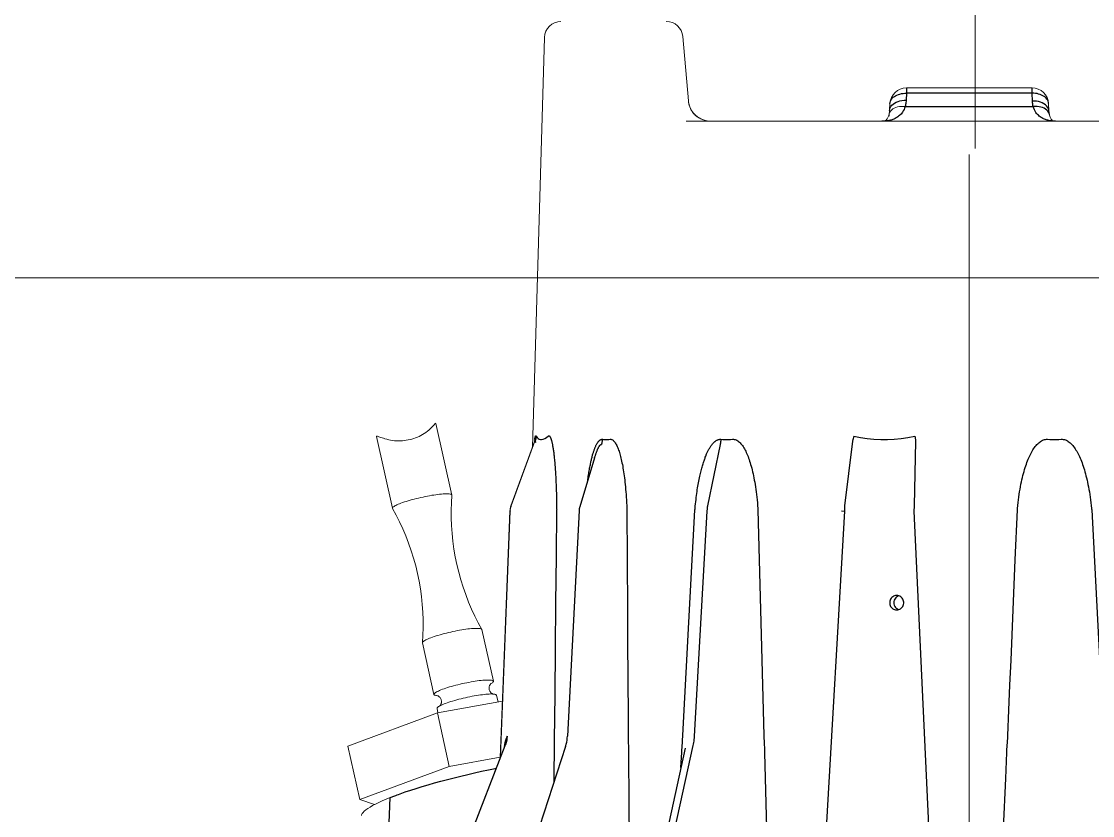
# Model space of a CAD drawing. Header units: millimetres. Extents: x -9869 to 940, y 100 to 694.
# Drawn here: x 485.672 to 487.054, y 178.248 to 179.272 of the extents above; entities that cross this region are included whole.
import ezdxf

# ---------------------------------------------------------------- set-up
doc = ezdxf.new("R2010")
doc.units = ezdxf.units.MM
doc.linetypes.add('CENTER', pattern=[2, 1.25, -0.25, 0.25, -0.25])
for name, color, linetype, lineweight in [('37-P-HS-AG-Q', 4, 'Continuous', 9), ('CL', 1, 'CENTER', 9), ('DTM_AXIS', 7, 'Continuous', 9), ('OUTLINE', 6, 'Continuous', 9)]:
    doc.layers.add(name, color=color, linetype=linetype, lineweight=lineweight)

msp = doc.modelspace()

# ---------------------------------------------------------------- linework, layer by layer
at = {"color": 9, "linetype": 'Continuous'}
for p, q in [((486.8139, 179.1795), (486.8134, 179.1705)), ((486.8139, 179.1865), (486.8139, 179.1795)), ((486.9758, 179.1795), (486.8139, 179.1795)), ((486.9758, 179.1795), (486.9758, 179.1865)), ((486.9763, 179.1695), (486.9758, 179.1795)), ((486.792, 179.1572), (486.7923, 179.1591)), ((486.8123, 179.1623), (486.9773, 179.1623)), ((486.3344, 178.7331), (486.3346, 178.7341)), ((486.3349, 178.7314), (486.3346, 178.7307)), ((486.3346, 178.7309), (486.3346, 178.7307)), ((486.3346, 178.7307), (486.3358, 178.729)), ((486.7442, 178.7307), (486.734, 178.6474)), ((486.8242, 178.6474), (486.8259, 178.7307)), ((486.8246, 178.7374), (486.8249, 178.7359)), ((486.8249, 178.7359), (486.8252, 178.7344)), ((486.5735, 178.7265), (486.5572, 178.6474)), ((486.4116, 178.7092), (486.412, 178.7105)), ((486.3626, 178.6423), (486.362, 178.5821)), ((486.3626, 178.644), (486.3627, 178.6431)), ((486.3627, 178.6431), (486.3626, 178.6423)), ((486.5565, 178.6407), (486.5401, 178.3502)), ((486.7338, 178.6407), (486.7003, 178.0546)), ((486.73, 178.6409), (486.7338, 178.6407)), ((486.8508, 178.0546), (486.824, 178.6407)), ((486.9542, 178.5776), (486.9569, 178.6421)), ((486.6248, 178.5454), (486.6265, 178.4809)), ((486.6265, 178.4809), (486.6282, 178.4162)), ((486.6282, 178.4162), (486.6299, 178.3513)), ((486.2983, 178.3491), (486.298, 178.3483)), ((486.2986, 178.3499), (486.2983, 178.3491)), ((486.2988, 178.3502), (486.2986, 178.3499)), ((486.4551, 178.3448), (486.4553, 178.3345)), ((486.2961, 178.3382), (486.2962, 178.3382)), ((486.2966, 178.3392), (486.2962, 178.3382)), ((486.2967, 178.3411), (486.2968, 178.3419)), ((486.5383, 178.3382), (486.4012, 177.7121)), ((486.4553, 178.3345), (486.4553, 178.3325)), ((486.4553, 178.3325), (486.4554, 178.3279)), ((486.524, 178.3295), (486.5241, 178.3317)), ((486.5241, 178.3317), (486.5244, 178.3367)), ((486.5244, 178.3367), (486.5249, 178.3429)), ((486.9434, 178.3295), (486.9435, 178.331)), ((486.9435, 178.3325), (486.9442, 178.3429)), ((486.9435, 178.331), (486.9435, 178.3325)), ((486.4554, 178.3279), (486.4558, 178.2635)), ((486.5229, 178.3098), (486.524, 178.3295)), ((486.6307, 178.3295), (486.6325, 178.2636)), ((486.1338, 177.9188), (486.1479, 178.2711)), ((486.4558, 178.2635), (486.4562, 178.1988)), ((486.6325, 178.2636), (486.6342, 178.1989))]:
    msp.add_line(p, q, dxfattribs=at)
at = {"color": 7, "linetype": 'Continuous'}
for p, q in [((486.3344, 178.7314), (486.3345, 178.7315)), ((486.4116, 178.7092), (486.3925, 178.6463)), ((486.4116, 178.7092), (486.4116, 178.7092)), ((486.3916, 178.6412), (486.3766, 178.3503)), ((486.2958, 178.3381), (486.0939, 177.8157)), ((486.3741, 178.337), (486.2081, 177.8302)), ((486.2958, 178.3381), (486.296, 178.3387)), ((486.296, 178.3387), (486.2962, 178.3391)), ((486.5284, 178.3349), (486.4053, 177.7724)), ((486.1553, 178.274), (486.1569, 178.2746)), ((486.1569, 178.2746), (486.1587, 178.2753)), ((486.1587, 178.2753), (486.1607, 178.276)), ((486.1479, 178.2711), (486.1538, 178.2734)), ((486.1538, 178.2734), (486.1553, 178.274))]:
    msp.add_line(p, q, dxfattribs=at)
at = {"color": 9, "linetype": 'Continuous'}
for points in [[(486.7925, 179.1662), (486.7927, 179.1676), (486.7931, 179.1691), (486.7937, 179.1705), (486.7946, 179.1718), (486.7956, 179.1731), (486.7969, 179.1743), (486.7983, 179.1753), (486.7999, 179.1763), (486.8016, 179.1772), (486.8034, 179.1779), (486.8054, 179.1785), (486.8075, 179.179), (486.8096, 179.1793), (486.8117, 179.1794), (486.8139, 179.1795)], [(486.9972, 179.1662), (486.997, 179.1676), (486.9966, 179.1691), (486.996, 179.1705), (486.9951, 179.1718), (486.9941, 179.1731), (486.9928, 179.1743), (486.9914, 179.1753), (486.9899, 179.1763), (486.9881, 179.1772), (486.9863, 179.1779), (486.9843, 179.1785), (486.9823, 179.179), (486.9801, 179.1793), (486.978, 179.1794), (486.9758, 179.1795)], [(486.8123, 179.1623), (486.8115, 179.1603), (486.8107, 179.1584), (486.8098, 179.1568), (486.8089, 179.1553), (486.8079, 179.154), (486.8069, 179.1527), (486.8058, 179.1517), (486.8047, 179.1507), (486.8037, 179.1498), (486.8026, 179.149), (486.8016, 179.1483), (486.8005, 179.1476), (486.7995, 179.1471), (486.7984, 179.1466), (486.7974, 179.1461), (486.7963, 179.1457), (486.7953, 179.1453), (486.7943, 179.145), (486.7933, 179.1447), (486.7922, 179.1445), (486.7912, 179.1443), (486.7902, 179.1441), (486.7892, 179.144), (486.7882, 179.1439), (486.7872, 179.1438), (486.7862, 179.1437), (486.7851, 179.1437), (486.7841, 179.1436), (486.783, 179.1436), (486.7819, 179.1436)], [(486.7923, 179.1591), (486.7929, 179.1608), (486.7939, 179.1625), (486.7952, 179.1641), (486.7967, 179.1656), (486.7986, 179.1669), (486.8007, 179.168), (486.803, 179.169), (486.8054, 179.1697), (486.808, 179.1702), (486.8107, 179.1705), (486.8134, 179.1705)], [(486.8134, 179.1705), (486.8133, 179.1691), (486.8132, 179.1677), (486.813, 179.1663), (486.8128, 179.165), (486.8126, 179.1636), (486.8123, 179.1623)], [(486.9773, 179.1623), (486.977, 179.1634), (486.9768, 179.1646), (486.9767, 179.1658), (486.9765, 179.167), (486.9764, 179.1683), (486.9763, 179.1695)], [(486.9968, 179.1598), (486.9959, 179.1615), (486.9946, 179.1631), (486.993, 179.1646), (486.9912, 179.1659), (486.9891, 179.167), (486.9868, 179.1679), (486.9843, 179.1687), (486.9817, 179.1692), (486.9791, 179.1695), (486.9763, 179.1695)], [(486.9982, 179.1521), (486.9979, 179.1533), (486.9972, 179.1549), (486.9962, 179.1564), (486.9949, 179.1578), (486.9933, 179.1591), (486.9915, 179.1601), (486.9894, 179.161), (486.9872, 179.1617), (486.9849, 179.1622), (486.9824, 179.1624), (486.9798, 179.1624), (486.9773, 179.1623)], [(486.9964, 179.1446), (486.9953, 179.1448), (486.9942, 179.1451), (486.9931, 179.1455), (486.9919, 179.146), (486.9908, 179.1464), (486.9897, 179.147), (486.9885, 179.1476), (486.9874, 179.1483), (486.9862, 179.1492), (486.9851, 179.1501), (486.984, 179.1511), (486.9829, 179.1522), (486.9818, 179.1534), (486.9807, 179.1548), (486.9797, 179.1564), (486.9788, 179.1582), (486.978, 179.1601), (486.9773, 179.1623)], [(486.9977, 179.1562), (486.9974, 179.158), (486.9968, 179.1598)], [(487.006, 179.1436), (487.0058, 179.1436), (487.0045, 179.1436), (487.0033, 179.1437), (487.0021, 179.1438), (487.001, 179.1439), (486.9998, 179.144), (486.9987, 179.1441), (486.9976, 179.1443), (486.9964, 179.1446)], [(486.334, 178.7302), (486.3342, 178.7305), (486.3343, 178.7308), (486.3344, 178.7309), (486.3345, 178.731), (486.3346, 178.7309)], [(486.3346, 178.7341), (486.3347, 178.7349), (486.3349, 178.7357), (486.335, 178.7363), (486.3352, 178.7369), (486.3353, 178.7373), (486.3355, 178.7375), (486.3357, 178.7377), (486.3358, 178.7377), (486.336, 178.7376), (486.3361, 178.7374)], [(486.3361, 178.7374), (486.3361, 178.7366), (486.336, 178.7359), (486.3359, 178.7351), (486.3357, 178.7344), (486.3356, 178.7336), (486.3354, 178.7329), (486.3352, 178.7322), (486.3349, 178.7314)], [(486.3361, 178.7374), (486.3373, 178.7357), (486.3386, 178.7343), (486.34, 178.7335), (486.3416, 178.733), (486.3433, 178.733), (486.3452, 178.7335), (486.3472, 178.7343), (486.3494, 178.7357), (486.352, 178.7375)], [(486.352, 178.7375), (486.3521, 178.7376), (486.3523, 178.7377), (486.3525, 178.7377), (486.3527, 178.7377), (486.3529, 178.7377), (486.3531, 178.7376), (486.3533, 178.7375), (486.3535, 178.7373), (486.3538, 178.737), (486.354, 178.7367), (486.3542, 178.7364), (486.3544, 178.736), (486.3546, 178.7356), (486.3549, 178.7351), (486.3551, 178.7345), (486.3553, 178.734), (486.3555, 178.7333), (486.3557, 178.7327), (486.3559, 178.7319), (486.3561, 178.7312), (486.3563, 178.7304), (486.3565, 178.7296), (486.3567, 178.7287), (486.3569, 178.7278), (486.3571, 178.7269), (486.3573, 178.7259), (486.3575, 178.7248), (486.3577, 178.7237), (486.3579, 178.7226), (486.358, 178.7214), (486.3582, 178.7202), (486.3584, 178.7189), (486.3586, 178.7176), (486.3588, 178.7163), (486.3589, 178.7148), (486.3591, 178.7134), (486.3593, 178.7119), (486.3595, 178.7103), (486.3596, 178.7087), (486.3598, 178.707), (486.36, 178.7053), (486.3601, 178.7035), (486.3603, 178.7017), (486.3604, 178.6998), (486.3606, 178.6979), (486.3607, 178.6959), (486.3609, 178.6939), (486.361, 178.6917), (486.3612, 178.6896), (486.3613, 178.6873), (486.3614, 178.685), (486.3615, 178.6826), (486.3617, 178.6802), (486.3618, 178.6777), (486.3619, 178.6751), (486.362, 178.6724), (486.3621, 178.6696), (486.3622, 178.6668), (486.3623, 178.6638), (486.3624, 178.6608), (486.3624, 178.6577), (486.3625, 178.6545), (486.3626, 178.6512), (486.3626, 178.6479), (486.3626, 178.644)], [(486.4086, 178.7113), (486.4089, 178.7123), (486.4091, 178.7133), (486.4094, 178.7143), (486.4097, 178.7153), (486.41, 178.7162), (486.4103, 178.7171), (486.4106, 178.718), (486.4109, 178.7189), (486.4111, 178.7197), (486.4114, 178.7206), (486.4118, 178.7214), (486.4121, 178.7222), (486.4124, 178.723), (486.4127, 178.7237), (486.413, 178.7245), (486.4134, 178.7252), (486.4137, 178.7259), (486.4141, 178.7266), (486.4144, 178.7272), (486.4147, 178.7278), (486.4151, 178.7283), (486.4154, 178.7288), (486.4157, 178.7293), (486.4161, 178.7298), (486.4164, 178.7302), (486.4167, 178.7306), (486.417, 178.731), (486.4174, 178.7313), (486.4177, 178.7317), (486.418, 178.7319), (486.4184, 178.7322), (486.4187, 178.7324), (486.4191, 178.7326), (486.4194, 178.7328), (486.4197, 178.7329), (486.4201, 178.7331), (486.4205, 178.7331), (486.4208, 178.7332), (486.4212, 178.7332), (486.4216, 178.7332)], [(486.4216, 178.7332), (486.4215, 178.7324), (486.4215, 178.7317), (486.4214, 178.7309), (486.4212, 178.7302), (486.4211, 178.7294), (486.4209, 178.7287), (486.4208, 178.7279), (486.4205, 178.7272), (486.4203, 178.7265)], [(486.4216, 178.7332), (486.4232, 178.7331), (486.4249, 178.733), (486.4265, 178.733), (486.4282, 178.733), (486.4299, 178.7331), (486.4316, 178.7332)], [(486.4316, 178.7332), (486.4324, 178.7332), (486.4332, 178.7331), (486.4339, 178.7328), (486.4347, 178.7324), (486.4354, 178.7319), (486.4361, 178.7312), (486.4369, 178.7304), (486.4376, 178.7296), (486.4383, 178.7286), (486.4389, 178.7275), (486.4396, 178.7264), (486.4402, 178.7251), (486.4408, 178.7238), (486.4414, 178.7224), (486.442, 178.7209), (486.4425, 178.7194), (486.4431, 178.7178), (486.4436, 178.7162), (486.4441, 178.7145), (486.4446, 178.7127), (486.4451, 178.7109), (486.4456, 178.709), (486.446, 178.707), (486.4465, 178.705), (486.4469, 178.7029), (486.4474, 178.7008), (486.4478, 178.6985), (486.4482, 178.6962), (486.4486, 178.6938), (486.449, 178.6914), (486.4494, 178.6888), (486.4497, 178.6862), (486.4501, 178.6835), (486.4504, 178.6807), (486.4507, 178.6778), (486.4511, 178.6748), (486.4514, 178.6718), (486.4516, 178.6686), (486.4519, 178.6654), (486.4522, 178.6621), (486.4524, 178.6587), (486.4526, 178.6552), (486.4528, 178.6515), (486.453, 178.6478), (486.4532, 178.644)], [(486.5461, 178.6794), (486.5465, 178.6815), (486.5469, 178.6835), (486.5473, 178.6855), (486.5478, 178.6874), (486.5482, 178.6892), (486.5486, 178.6909), (486.549, 178.6927), (486.5494, 178.6943), (486.5499, 178.6959), (486.5503, 178.6974), (486.5507, 178.6989), (486.5511, 178.7004), (486.5515, 178.7017), (486.552, 178.7031), (486.5524, 178.7044), (486.5528, 178.7056), (486.5532, 178.7068), (486.5536, 178.708), (486.554, 178.7091), (486.5544, 178.7102), (486.5549, 178.7113), (486.5553, 178.7123), (486.5557, 178.7133), (486.5561, 178.7143), (486.5565, 178.7153), (486.557, 178.7162), (486.5574, 178.7171), (486.5578, 178.718), (486.5582, 178.7189), (486.5587, 178.7197), (486.5591, 178.7206), (486.5596, 178.7214), (486.5601, 178.7222), (486.5606, 178.723), (486.5611, 178.7237), (486.5616, 178.7245), (486.5621, 178.7252), (486.5626, 178.7259), (486.5631, 178.7266), (486.5636, 178.7272), (486.5641, 178.7278), (486.5646, 178.7283), (486.5651, 178.7288), (486.5656, 178.7293), (486.5661, 178.7298), (486.5666, 178.7302), (486.5671, 178.7306), (486.5676, 178.731), (486.5681, 178.7313), (486.5686, 178.7317), (486.5691, 178.7319), (486.5696, 178.7322), (486.5701, 178.7324), (486.5706, 178.7326), (486.5712, 178.7328), (486.5717, 178.7329), (486.5722, 178.7331), (486.5728, 178.7331), (486.5733, 178.7332), (486.5739, 178.7332), (486.5745, 178.7332)], [(486.5745, 178.7332), (486.5744, 178.7324), (486.5743, 178.7317), (486.5743, 178.7309), (486.5742, 178.7302), (486.5741, 178.7294), (486.5739, 178.7287), (486.5738, 178.7279), (486.5736, 178.7272), (486.5735, 178.7265)], [(486.5745, 178.7332), (486.5769, 178.7331), (486.5794, 178.733), (486.5819, 178.733), (486.5844, 178.733), (486.587, 178.7331), (486.5895, 178.7332)], [(486.5895, 178.7332), (486.5906, 178.7332), (486.5918, 178.7331), (486.5929, 178.7328), (486.594, 178.7324), (486.5951, 178.7319), (486.5962, 178.7312), (486.5972, 178.7304), (486.5983, 178.7296), (486.5993, 178.7286), (486.6003, 178.7275), (486.6012, 178.7264), (486.6022, 178.7251), (486.6031, 178.7238), (486.604, 178.7224), (486.6048, 178.7209), (486.6057, 178.7194), (486.6065, 178.7178), (486.6073, 178.7162), (486.6081, 178.7145), (486.6088, 178.7127), (486.6095, 178.7109), (486.6102, 178.709), (486.6109, 178.707), (486.6116, 178.705), (486.6123, 178.7029), (486.6129, 178.7008), (486.6136, 178.6985), (486.6142, 178.6962), (486.6148, 178.6938), (486.6154, 178.6914), (486.616, 178.6888), (486.6165, 178.6862), (486.6171, 178.6835), (486.6176, 178.6807)], [(486.7459, 178.7374), (486.7458, 178.7366), (486.7456, 178.7359), (486.7454, 178.7351), (486.7452, 178.7344), (486.745, 178.7336), (486.7448, 178.7329), (486.7446, 178.7322), (486.7444, 178.7314), (486.7442, 178.7307)], [(486.7459, 178.7374), (486.7546, 178.7357), (486.7633, 178.7343), (486.7719, 178.7335), (486.7806, 178.733), (486.7893, 178.733), (486.7981, 178.7335), (486.8069, 178.7343), (486.8157, 178.7357), (486.8246, 178.7374)], [(486.8252, 178.7344), (486.8254, 178.7336), (486.8255, 178.7329), (486.8256, 178.7322), (486.8257, 178.7314), (486.8259, 178.7307)], [(486.9571, 178.644), (486.9574, 178.6478), (486.9579, 178.6516), (486.9583, 178.6553), (486.9588, 178.6588), (486.9593, 178.6623), (486.9598, 178.6656), (486.9604, 178.6689), (486.9609, 178.6721), (486.9615, 178.6752), (486.9621, 178.6782), (486.9628, 178.6811), (486.9634, 178.6839), (486.9641, 178.6867), (486.9648, 178.6893), (486.9655, 178.6919), (486.9662, 178.6943), (486.967, 178.6967), (486.9677, 178.699), (486.9685, 178.7012), (486.9692, 178.7033), (486.97, 178.7054), (486.9708, 178.7074), (486.9716, 178.7093), (486.9725, 178.7111), (486.9733, 178.7129), (486.9742, 178.7146), (486.9751, 178.7163), (486.976, 178.7179), (486.9769, 178.7195), (486.9779, 178.721), (486.9789, 178.7225), (486.98, 178.7239), (486.9811, 178.7252), (486.9822, 178.7265), (486.9833, 178.7276), (486.9845, 178.7287), (486.9857, 178.7297), (486.9869, 178.7305), (486.9882, 178.7313), (486.9895, 178.7319), (486.9908, 178.7324), (486.992, 178.7328), (486.9933, 178.7331), (486.9946, 178.7332), (486.9959, 178.7332)], [(486.9959, 178.7332), (486.9988, 178.7331), (487.0018, 178.733), (487.0047, 178.733), (487.0077, 178.733), (487.0106, 178.7331), (487.0136, 178.7332)], [(487.0136, 178.7332), (487.0149, 178.7332), (487.0162, 178.7331), (487.0176, 178.7328), (487.0188, 178.7324), (487.0201, 178.7319), (487.0214, 178.7312), (487.0226, 178.7304), (487.0238, 178.7296), (487.025, 178.7286), (487.0262, 178.7275), (487.0273, 178.7264), (487.0284, 178.7251), (487.0295, 178.7238), (487.0305, 178.7224), (487.0315, 178.7209), (487.0325, 178.7194), (487.0334, 178.7178), (487.0344, 178.7162), (487.0353, 178.7145), (487.0362, 178.7127), (487.037, 178.7109), (487.0379, 178.709), (487.0387, 178.707), (487.0395, 178.705), (487.0403, 178.7029), (487.0411, 178.7008), (487.0418, 178.6985), (487.0426, 178.6962), (487.0433, 178.6938), (487.044, 178.6914), (487.0447, 178.6888), (487.0454, 178.6862), (487.0461, 178.6835), (487.0468, 178.6807), (487.0474, 178.6778), (487.048, 178.6748), (487.0486, 178.6718), (487.0492, 178.6686), (487.0498, 178.6654), (487.0503, 178.6621), (487.0508, 178.6587), (487.0513, 178.6552), (487.0518, 178.6515), (487.0522, 178.6478), (487.0526, 178.644)], [(486.412, 178.7105), (486.4123, 178.7114), (486.4126, 178.7122), (486.4128, 178.713), (486.4131, 178.7138), (486.4134, 178.7146), (486.4136, 178.7154), (486.4139, 178.7161), (486.4142, 178.7169), (486.4145, 178.7176), (486.4147, 178.7183), (486.415, 178.719), (486.4153, 178.7196), (486.4155, 178.7203), (486.4158, 178.7208), (486.416, 178.7214), (486.4163, 178.7219), (486.4165, 178.7224), (486.4168, 178.7229), (486.417, 178.7233), (486.4172, 178.7237), (486.4175, 178.7241), (486.4177, 178.7244), (486.4179, 178.7248), (486.4181, 178.7251), (486.4183, 178.7253), (486.4185, 178.7256), (486.4187, 178.7258), (486.4189, 178.726), (486.4191, 178.7261), (486.4193, 178.7263), (486.4195, 178.7264), (486.4197, 178.7264), (486.4199, 178.7265), (486.4201, 178.7265), (486.4203, 178.7265)], [(486.4027, 178.6799), (486.4029, 178.6815), (486.4032, 178.6835), (486.4035, 178.6855), (486.4038, 178.6874), (486.4041, 178.6892), (486.4043, 178.6909), (486.4046, 178.6927), (486.4049, 178.6943), (486.4052, 178.6959), (486.4055, 178.6974), (486.4058, 178.6989), (486.4061, 178.7004), (486.4063, 178.7017), (486.4066, 178.7031)], [(486.4066, 178.7031), (486.4069, 178.7044), (486.4072, 178.7056), (486.4075, 178.7068), (486.4078, 178.708), (486.408, 178.7091), (486.4083, 178.7102), (486.4086, 178.7113)], [(486.5411, 178.644), (486.5414, 178.647), (486.5417, 178.6499), (486.5421, 178.6527), (486.5424, 178.6555), (486.5427, 178.6581), (486.5431, 178.6608), (486.5434, 178.6633), (486.5438, 178.6658), (486.5441, 178.6682), (486.5445, 178.6705), (486.5449, 178.6729), (486.5453, 178.6751), (486.5457, 178.6773), (486.5461, 178.6794)], [(486.6176, 178.6807), (486.6181, 178.6778), (486.6186, 178.6748), (486.6191, 178.6718), (486.6196, 178.6686), (486.62, 178.6654), (486.6204, 178.6621), (486.6208, 178.6587), (486.6212, 178.6552), (486.6215, 178.6515), (486.6219, 178.6478), (486.6222, 178.644)], [(486.3024, 178.6409), (486.3024, 178.6409), (486.3025, 178.6408), (486.3028, 178.6407)], [(486.3037, 178.6475), (486.3038, 178.6475), (486.304, 178.6474)], [(486.4532, 178.644), (486.4532, 178.6436), (486.4532, 178.6433), (486.4532, 178.6429), (486.4532, 178.6425), (486.4532, 178.6422), (486.4536, 178.5776)], [(486.5358, 178.5454), (486.5375, 178.5776), (486.5392, 178.6097), (486.541, 178.6421)], [(486.541, 178.6421), (486.541, 178.6425), (486.541, 178.6429), (486.5411, 178.6432), (486.5411, 178.6436), (486.5411, 178.644)], [(486.5572, 178.6474), (486.5571, 178.6467), (486.557, 178.646), (486.5569, 178.6453), (486.5568, 178.6446), (486.5567, 178.6438), (486.5566, 178.6431), (486.5566, 178.6423), (486.5565, 178.6415), (486.5565, 178.6407)], [(486.6222, 178.644), (486.6222, 178.6436), (486.6222, 178.6433), (486.6222, 178.6429), (486.6222, 178.6425), (486.6223, 178.6422), (486.6248, 178.5454)], [(486.734, 178.6474), (486.734, 178.6467), (486.7339, 178.646), (486.7339, 178.6453), (486.7338, 178.6446), (486.7338, 178.6438), (486.7338, 178.6431), (486.7338, 178.6423), (486.7338, 178.6415), (486.7338, 178.6407)], [(486.824, 178.6407), (486.824, 178.6414), (486.824, 178.6422), (486.824, 178.6429), (486.824, 178.6436), (486.8241, 178.6444), (486.8241, 178.6451), (486.8241, 178.6459), (486.8242, 178.6466), (486.8242, 178.6474)], [(486.9569, 178.6421), (486.9569, 178.6425), (486.957, 178.6429), (486.957, 178.6432), (486.957, 178.6436), (486.9571, 178.644)], [(487.0526, 178.644), (487.0527, 178.6436), (487.0527, 178.6433), (487.0527, 178.6429), (487.0528, 178.6425), (487.0528, 178.6422), (487.0679, 178.3513)], [(486.362, 178.5821), (486.3613, 178.5225), (486.3607, 178.4632), (486.3601, 178.4041), (486.3595, 178.3453), (486.3589, 178.2907)], [(486.4536, 178.5776), (486.454, 178.5132), (486.4542, 178.4809)], [(486.9487, 178.4486), (486.9515, 178.5132), (486.9528, 178.5454), (486.9542, 178.5776)], [(486.5306, 178.4486), (486.5323, 178.4809), (486.5358, 178.5454)], [(486.4542, 178.4809), (486.4546, 178.4162), (486.4548, 178.3838), (486.455, 178.3513)], [(486.5254, 178.3513), (486.5271, 178.3838), (486.5306, 178.4486)], [(486.9446, 178.3513), (486.946, 178.3838), (486.9474, 178.4162), (486.9487, 178.4486)], [(486.2968, 178.3451), (486.2965, 178.3442), (486.2963, 178.3432), (486.296, 178.3421), (486.2957, 178.341), (486.2954, 178.3397), (486.2952, 178.3383), (486.2949, 178.3369)], [(486.2988, 178.3502), (486.2986, 178.3492), (486.2985, 178.3483), (486.2983, 178.3473), (486.2982, 178.3463), (486.298, 178.3453), (486.2977, 178.3442), (486.2975, 178.3432), (486.2972, 178.3422), (486.2969, 178.3412), (486.2966, 178.3401), (486.2962, 178.3391)], [(486.2988, 178.3502), (486.2987, 178.3492), (486.2986, 178.3482), (486.2985, 178.3471), (486.2984, 178.3461), (486.2982, 178.3451), (486.298, 178.3441), (486.2978, 178.3431), (486.2975, 178.3421), (486.2972, 178.3411), (486.2969, 178.3401), (486.2966, 178.3392)], [(486.298, 178.3483), (486.2977, 178.3475), (486.2975, 178.347), (486.2973, 178.3466), (486.2972, 178.3461), (486.297, 178.3456), (486.2968, 178.3451)], [(486.2968, 178.3419), (486.2969, 178.3427), (486.2969, 178.3435), (486.2969, 178.3443), (486.2968, 178.3451)], [(486.455, 178.3513), (486.4551, 178.3469), (486.4551, 178.3448)], [(486.5249, 178.3429), (486.525, 178.345), (486.5251, 178.3471), (486.5252, 178.3492), (486.5254, 178.3513)], [(486.5401, 178.3502), (486.5399, 178.3482), (486.5396, 178.3461), (486.5394, 178.3441), (486.539, 178.3421), (486.5387, 178.3401), (486.5383, 178.3382)], [(486.6299, 178.3513), (486.63, 178.3491), (486.63, 178.3469), (486.6301, 178.3448), (486.6302, 178.3427), (486.6306, 178.3325)], [(486.9442, 178.3429), (486.9443, 178.345), (486.9444, 178.3471), (486.9445, 178.3492), (486.9446, 178.3513)], [(486.2958, 178.3381), (486.2958, 178.3381), (486.2959, 178.3381), (486.2959, 178.3381), (486.296, 178.3382), (486.2961, 178.3382)], [(486.2961, 178.3387), (486.2961, 178.3388), (486.2963, 178.3395), (486.2965, 178.3403), (486.2967, 178.3411)], [(486.6306, 178.3325), (486.6307, 178.3317), (486.6307, 178.3295)], [(486.9392, 178.2312), (486.942, 178.2957), (486.9434, 178.3295)]]:
    msp.add_lwpolyline(points, dxfattribs=at)
at = {"color": 7, "linetype": 'Continuous'}
for points in [[(486.334, 178.7302), (486.3341, 178.7304), (486.3343, 178.7309), (486.3344, 178.7312), (486.3344, 178.7314)], [(486.3925, 178.6463), (486.3924, 178.6461), (486.3922, 178.6453), (486.392, 178.6446), (486.3919, 178.6438), (486.3917, 178.6431), (486.3916, 178.6423), (486.3916, 178.6415), (486.3916, 178.6412)], [(486.8013, 178.5318), (486.7999, 178.5316), (486.7986, 178.5313), (486.7973, 178.5308), (486.7962, 178.5301), (486.7951, 178.5293), (486.7941, 178.5283), (486.7934, 178.5271), (486.7928, 178.5259), (486.7924, 178.5245), (486.7922, 178.5232), (486.7922, 178.5218), (486.7923, 178.5204), (486.7927, 178.5191), (486.7933, 178.5178), (486.7941, 178.5167), (486.795, 178.5157), (486.7961, 178.5148), (486.7972, 178.5141), (486.7985, 178.5136), (486.7998, 178.5133), (486.8012, 178.5132)], [(486.798, 178.5257), (486.7976, 178.5241), (486.7975, 178.5225), (486.7976, 178.5209), (486.798, 178.5193)], [(486.804, 178.5313), (486.8035, 178.5312), (486.8021, 178.5305), (486.8007, 178.5296), (486.7996, 178.5284), (486.7987, 178.5271), (486.798, 178.5257)], [(486.8012, 178.5132), (486.8026, 178.5133), (486.8039, 178.5136), (486.8052, 178.5141), (486.8063, 178.5148), (486.8074, 178.5157), (486.8083, 178.5167), (486.8091, 178.5178), (486.8097, 178.5191), (486.8101, 178.5204), (486.8103, 178.5218), (486.8103, 178.5232), (486.8101, 178.5245), (486.8097, 178.5258), (486.8091, 178.5271), (486.8084, 178.5283), (486.8075, 178.5293), (486.8064, 178.5301), (486.8052, 178.5308), (486.804, 178.5313), (486.8027, 178.5316), (486.8013, 178.5318)], [(486.798, 178.5193), (486.7987, 178.5178), (486.7996, 178.5165), (486.8007, 178.5154), (486.8021, 178.5144), (486.8035, 178.5138), (486.8039, 178.5136)], [(486.3741, 178.337), (486.3744, 178.3378), (486.375, 178.3402), (486.3756, 178.3426), (486.3761, 178.3451), (486.3764, 178.3477), (486.3766, 178.3503)], [(486.1607, 178.276), (486.1674, 178.2784), (486.1744, 178.2807), (486.1816, 178.283), (486.1892, 178.2854), (486.197, 178.2877), (486.2051, 178.29), (486.2133, 178.2923), (486.2218, 178.2946), (486.2304, 178.2968), (486.2391, 178.299), (486.2479, 178.3011), (486.2567, 178.3032), (486.2656, 178.3051), (486.2746, 178.3071), (486.2834, 178.3089), (486.2846, 178.3091)]]:
    msp.add_lwpolyline(points, dxfattribs=at)
at = {"layer": '37-P-HS-AG-Q'}
msp.add_line((483.3926, 178.9413), (491.9601, 178.9413), dxfattribs=at)
at = {"layer": 'CL'}
for p, q in [((486.9023, 179.1082), (486.9023, 187.1088)), ((486.8949, 175.8503), (486.8949, 183.8509))]:
    msp.add_line(p, q, dxfattribs=at)
at = {"layer": 'DTM_AXIS', "color": 7, "linetype": 'Continuous'}
for p, q in [((486.2276, 178.6611), (486.2275, 178.6613)), ((486.1895, 178.471), (486.1896, 178.4708)), ((486.2091, 178.4025), (486.2089, 178.4026)), ((486.209, 178.4026), (486.2091, 178.4026)), ((486.2127, 178.3898), (486.2115, 178.3892)), ((486.2194, 178.3927), (486.2176, 178.392)), ((486.2089, 178.3804), (486.2242, 178.3114)), ((486.2242, 178.3114), (486.29, 178.3232)), ((486.1086, 178.2685), (486.2242, 178.3114))]:
    msp.add_line(p, q, dxfattribs=at)
for points in [[(486.2273, 178.6618), (486.2268, 178.6621), (486.2262, 178.6624), (486.2253, 178.6626), (486.2242, 178.6628), (486.223, 178.6629), (486.2215, 178.663), (486.2199, 178.663), (486.218, 178.6629), (486.2161, 178.6628), (486.214, 178.6626), (486.2117, 178.6624), (486.2093, 178.6621), (486.2068, 178.6618), (486.2042, 178.6614), (486.2015, 178.661), (486.1988, 178.6605), (486.196, 178.66), (486.1931, 178.6594), (486.1903, 178.6588), (486.1874, 178.6582), (486.1846, 178.6575), (486.1817, 178.6568), (486.1789, 178.6561), (486.1762, 178.6554), (486.1735, 178.6547), (486.171, 178.6539), (486.1685, 178.6532), (486.1662, 178.6524), (486.1639, 178.6516), (486.1618, 178.6509)], [(486.2275, 178.6613), (486.2275, 178.6614), (486.2273, 178.6618)], [(486.1618, 178.6509), (486.1599, 178.6501), (486.1581, 178.6494), (486.1566, 178.6487), (486.1551, 178.648), (486.1539, 178.6474), (486.1529, 178.6467), (486.1521, 178.6462), (486.1515, 178.6456), (486.1511, 178.6451), (486.1509, 178.6446), (486.1509, 178.6443)], [(486.1509, 178.6443), (486.1509, 178.6442), (486.151, 178.644)], [(486.2655, 178.4886), (486.2648, 178.4889), (486.264, 178.4891), (486.2629, 178.4893), (486.2616, 178.4894), (486.2602, 178.4894), (486.2585, 178.4894), (486.2567, 178.4894), (486.2547, 178.4893), (486.2526, 178.4891), (486.2504, 178.4889), (486.248, 178.4886), (486.2455, 178.4883), (486.2429, 178.4879), (486.2402, 178.4875), (486.2374, 178.487), (486.2346, 178.4865), (486.2318, 178.4859), (486.2289, 178.4853), (486.2261, 178.4847), (486.2232, 178.484), (486.2204, 178.4833), (486.2176, 178.4826), (486.2149, 178.4819), (486.2122, 178.4812), (486.2096, 178.4804), (486.2072, 178.4796), (486.2048, 178.4789), (486.2026, 178.4781), (486.2005, 178.4774)], [(486.2005, 178.4774), (486.1986, 178.4766), (486.1968, 178.4759), (486.1952, 178.4752), (486.1938, 178.4745), (486.1926, 178.4739), (486.1916, 178.4732), (486.1907, 178.4726), (486.1901, 178.4721), (486.1897, 178.4716), (486.1895, 178.4711), (486.1895, 178.471)], [(486.281, 178.4212), (486.281, 178.4213), (486.2808, 178.4217), (486.2803, 178.422), (486.2797, 178.4223), (486.2788, 178.4225), (486.2777, 178.4227), (486.2765, 178.4228), (486.275, 178.4228), (486.2734, 178.4228), (486.2715, 178.4228), (486.2696, 178.4227), (486.2675, 178.4225), (486.2652, 178.4223), (486.2628, 178.422), (486.2603, 178.4216), (486.2577, 178.4213), (486.255, 178.4208), (486.2523, 178.4204), (486.2495, 178.4198), (486.2466, 178.4193), (486.2438, 178.4187), (486.2409, 178.4181), (486.2381, 178.4174), (486.2352, 178.4167), (486.2324, 178.416), (486.2297, 178.4153), (486.227, 178.4145), (486.2245, 178.4138), (486.222, 178.413), (486.2197, 178.4123), (486.2174, 178.4115), (486.2153, 178.4108)], [(486.2153, 178.4108), (486.2134, 178.41), (486.2116, 178.4093), (486.2101, 178.4086), (486.2086, 178.4079), (486.2074, 178.4072), (486.2064, 178.4066), (486.2056, 178.406), (486.205, 178.4055), (486.2046, 178.405), (486.2044, 178.4045), (486.2044, 178.4041)], [(486.2742, 178.4046), (486.2736, 178.4046), (486.2715, 178.4044), (486.2692, 178.4042), (486.2668, 178.4039), (486.2643, 178.4036), (486.2617, 178.4032), (486.2591, 178.4028), (486.2563, 178.4023), (486.2535, 178.4018), (486.2507, 178.4012), (486.2478, 178.4006), (486.2449, 178.4), (486.2421, 178.3993), (486.2393, 178.3986), (486.2365, 178.3979), (486.2337, 178.3972), (486.2311, 178.3965), (486.2285, 178.3957), (486.226, 178.395), (486.2237, 178.3942), (486.2215, 178.3934), (486.2194, 178.3927)], [(486.2176, 178.392), (486.2174, 178.3919), (486.2157, 178.3912), (486.2141, 178.3905), (486.2127, 178.3898)]]:
    msp.add_lwpolyline(points, dxfattribs=at)
at = {"layer": 'OUTLINE'}
for p, q in [((486.3468, 179.2513), (486.3313, 178.7227)), ((486.5253, 179.2526), (486.5326, 179.1697)), ((486.9758, 179.1865), (486.8139, 179.1865)), ((486.5326, 179.1693), (486.5326, 179.1697)), ((486.5326, 179.1697), (486.5327, 179.1684)), ((486.5327, 179.1684), (486.5333, 179.1655)), ((486.5333, 179.1655), (486.5341, 179.1627)), ((486.534, 179.1628), (486.5351, 179.1601)), ((486.5351, 179.1601), (486.5365, 179.1576)), ((486.7917, 179.1499), (486.7925, 179.1662)), ((486.9977, 179.1562), (486.9972, 179.1662)), ((486.5514, 179.1453), (486.554, 179.1445)), ((486.5515, 179.1452), (486.5542, 179.1444)), ((486.9978, 179.1547), (486.9978, 179.1554)), ((487.2599, 179.1436), (486.5298, 179.1436)), ((486.5589, 179.1436), (486.5591, 179.1436)), ((486.559, 179.1436), (486.5599, 179.1436)), ((486.5595, 179.1437), (486.561, 179.1436)), ((486.5601, 179.1436), (486.5607, 179.1436)), ((486.2275, 178.6613), (486.207, 178.7537)), ((486.1509, 178.6443), (486.1303, 178.7367)), ((486.3346, 178.7307), (486.304, 178.6474)), ((486.334, 178.7302), (486.3037, 178.6475)), ((486.3024, 178.6409), (486.29, 178.323)), ((486.3028, 178.6407), (486.2904, 178.3242)), ((486.3024, 178.6414), (486.3024, 178.6409)), ((486.3028, 178.6415), (486.3028, 178.6407)), ((486.281, 178.4212), (486.2662, 178.4878)), ((486.2044, 178.4041), (486.1896, 178.4708)), ((486.2775, 178.4178), (486.278, 178.4181)), ((486.2778, 178.4181), (486.2775, 178.4178)), ((486.287, 178.3944), (486.2851, 178.4031)), ((486.2096, 178.3806), (486.2084, 178.3861)), ((486.2089, 178.3804), (486.2928, 178.3954)), ((486.0933, 178.3374), (486.2089, 178.3804)), ((486.0933, 178.3374), (486.1086, 178.2685)), ((486.1279, 178.2622), (486.1086, 178.2685))]:
    msp.add_line(p, q, dxfattribs=at)
for points in [[(486.5327, 179.1686), (486.5327, 179.1688), (486.5326, 179.1691), (486.5326, 179.1697)], [(486.7914, 179.1526), (486.7917, 179.1537), (486.7925, 179.1553), (486.7935, 179.1568), (486.7948, 179.1581), (486.7964, 179.1593), (486.7982, 179.1603), (486.8002, 179.1612), (486.8024, 179.1618), (486.8047, 179.1623), (486.8072, 179.1625), (486.8097, 179.1625), (486.8123, 179.1623)], [(486.5364, 179.1576), (486.538, 179.1552), (486.5399, 179.153), (486.5419, 179.151), (486.5441, 179.1492), (486.5464, 179.1476), (486.5489, 179.1463), (486.5515, 179.1452)], [(486.538, 179.1553), (486.5398, 179.1531), (486.5418, 179.1511), (486.5439, 179.1493), (486.5463, 179.1477), (486.5488, 179.1464), (486.5514, 179.1453)], [(486.782, 179.1436), (486.7832, 179.1436), (486.7841, 179.1437), (486.7848, 179.1437), (486.7853, 179.1438), (486.7857, 179.1438), (486.786, 179.1439), (486.7862, 179.144), (486.7863, 179.144), (486.7865, 179.1441), (486.7866, 179.1441), (486.7868, 179.1442), (486.7869, 179.1443), (486.7871, 179.1445), (486.7874, 179.1447), (486.7877, 179.1449), (486.788, 179.1452), (486.7883, 179.1456), (486.7887, 179.1461), (486.789, 179.1466), (486.7894, 179.1473), (486.7898, 179.1481), (486.7902, 179.1489), (486.7906, 179.15), (486.791, 179.1511), (486.7914, 179.1524), (486.7914, 179.1526)], [(486.7914, 179.1526), (486.7916, 179.1534), (486.7918, 179.1544), (486.7919, 179.1554), (486.792, 179.1565), (486.792, 179.1572)], [(486.9977, 179.1562), (486.9978, 179.1554), (486.9979, 179.1545), (486.998, 179.1535), (486.9982, 179.1526), (486.9982, 179.1521)], [(486.9982, 179.1521), (486.9984, 179.1513), (486.9988, 179.1499), (486.9992, 179.1487), (486.9997, 179.1477), (487.0001, 179.1468), (487.0005, 179.1461), (487.0009, 179.1455), (487.0013, 179.1451), (487.0016, 179.1448), (487.0018, 179.1445), (487.0021, 179.1443), (487.0022, 179.1442), (487.0024, 179.1441), (487.0025, 179.1441), (487.0026, 179.144), (487.0027, 179.144), (487.0029, 179.1439), (487.0032, 179.1438), (487.0036, 179.1438), (487.0042, 179.1437), (487.005, 179.1437), (487.006, 179.1436), (487.007, 179.1436)], [(486.554, 179.1445), (486.5568, 179.1439), (486.5595, 179.1437)], [(486.5542, 179.1444), (486.5569, 179.1439), (486.5597, 179.1436)], [(486.1435, 178.7332), (486.146, 178.7326), (486.1485, 178.7321), (486.151, 178.7317), (486.1536, 178.7314), (486.1561, 178.7313), (486.1587, 178.7312), (486.1613, 178.7312), (486.1638, 178.7314), (486.1663, 178.7316), (486.1687, 178.732), (486.1712, 178.7324), (486.1736, 178.7329), (486.176, 178.7336), (486.1783, 178.7343), (486.1807, 178.7351), (486.183, 178.736), (486.1853, 178.737), (486.1875, 178.7382), (486.1897, 178.7394), (486.1919, 178.7407), (486.194, 178.7421), (486.1959, 178.7436), (486.1978, 178.7451), (486.1994, 178.7466), (486.2009, 178.7479), (486.2022, 178.7492), (486.2032, 178.7504), (486.2041, 178.7514), (486.2049, 178.7523), (486.2055, 178.753), (486.206, 178.7535), (486.2064, 178.7538), (486.2066, 178.754), (486.2068, 178.754), (486.2069, 178.7539)], [(486.1435, 178.7332), (486.1412, 178.7338), (486.1392, 178.7345), (486.1374, 178.735), (486.1359, 178.7356), (486.1345, 178.7361), (486.1334, 178.7366), (486.1324, 178.7369), (486.1317, 178.7372), (486.1311, 178.7373), (486.1307, 178.7373), (486.1304, 178.7373), (486.1303, 178.7371), (486.1303, 178.7368)], [(486.334, 178.7301), (486.3341, 178.731), (486.3343, 178.7321), (486.3344, 178.7331)], [(486.2276, 178.6611), (486.227, 178.6515), (486.2267, 178.6418), (486.2267, 178.6319), (486.2271, 178.6219), (486.2278, 178.6118), (486.2289, 178.6017), (486.2302, 178.5917), (486.2319, 178.5817), (486.234, 178.5718), (486.2363, 178.562), (486.239, 178.5522), (486.242, 178.5425), (486.2454, 178.5329), (486.249, 178.5234), (486.253, 178.5142), (486.2571, 178.5052), (486.2615, 178.4965), (486.2661, 178.4881)], [(486.1895, 178.471), (486.1901, 178.4806), (486.1904, 178.4903), (486.1904, 178.5002), (486.19, 178.5102), (486.1893, 178.5203), (486.1882, 178.5304), (486.1869, 178.5404), (486.1852, 178.5504), (486.1831, 178.5603), (486.1808, 178.5701), (486.1781, 178.5799), (486.1751, 178.5896), (486.1717, 178.5992), (486.1681, 178.6087), (486.1641, 178.6179), (486.16, 178.6269), (486.1556, 178.6356), (486.151, 178.644)], [(486.3028, 178.6445), (486.3027, 178.6437), (486.3025, 178.643), (486.3025, 178.6422), (486.3024, 178.6414)], [(486.3037, 178.6475), (486.3034, 178.6467), (486.3032, 178.646), (486.303, 178.6452), (486.3028, 178.6445)], [(486.3032, 178.6446), (486.3031, 178.6438), (486.303, 178.6431), (486.3029, 178.6423), (486.3028, 178.6415)], [(486.304, 178.6474), (486.3038, 178.6467), (486.3036, 178.646), (486.3034, 178.6453), (486.3032, 178.6446)], [(486.2661, 178.4881), (486.2659, 178.4883), (486.2655, 178.4886)], [(486.2662, 178.4878), (486.2662, 178.4879), (486.2661, 178.4881)], [(486.2775, 178.4178), (486.2774, 178.4177), (486.2772, 178.4174), (486.2769, 178.4171), (486.2767, 178.4167), (486.2764, 178.4163), (486.2762, 178.4158), (486.2759, 178.4152), (486.2757, 178.4145), (486.2756, 178.4137), (486.2755, 178.4129), (486.2755, 178.4121), (486.2756, 178.4112), (486.2757, 178.4103), (486.276, 178.4094), (486.2764, 178.4086), (486.2768, 178.4078), (486.2773, 178.4071), (486.2778, 178.4065), (486.2783, 178.406), (486.2788, 178.4056), (486.2793, 178.4053), (486.2797, 178.405), (486.2801, 178.4049), (486.2803, 178.4047), (486.2804, 178.4047)], [(486.278, 178.4181), (486.279, 178.4187), (486.2799, 178.4193), (486.2805, 178.4199), (486.2809, 178.4204), (486.2811, 178.4209), (486.281, 178.4212)], [(486.2044, 178.4041), (486.2044, 178.4041), (486.2047, 178.4037), (486.2051, 178.4033), (486.2058, 178.4031), (486.2066, 178.4029), (486.2077, 178.4027), (486.209, 178.4026)], [(486.212, 178.3895), (486.2121, 178.3896), (486.2123, 178.3899), (486.2125, 178.3902), (486.2128, 178.3905), (486.2131, 178.391), (486.2133, 178.3915), (486.2135, 178.3921), (486.2137, 178.3928), (486.2139, 178.3935), (486.214, 178.3943), (486.214, 178.3952), (486.2139, 178.3961), (486.2137, 178.397), (486.2135, 178.3978), (486.2131, 178.3987), (486.2127, 178.3995), (486.2122, 178.4002), (486.2116, 178.4008), (486.2111, 178.4013), (486.2106, 178.4017), (486.2102, 178.402), (486.2098, 178.4022), (486.2094, 178.4024), (486.2091, 178.4025)], [(486.2805, 178.4047), (486.279, 178.4048), (486.2774, 178.4048), (486.2756, 178.4047), (486.2742, 178.4046)], [(486.2851, 178.4031), (486.2851, 178.4032), (486.2848, 178.4036), (486.2844, 178.4039), (486.2837, 178.4042), (486.2828, 178.4044), (486.2817, 178.4046), (486.2805, 178.4047)], [(486.2115, 178.3892), (486.2104, 178.3885), (486.2096, 178.388), (486.209, 178.3874), (486.2086, 178.3869), (486.2084, 178.3864), (486.2084, 178.3861)], [(486.1109, 178.248), (486.1111, 178.2491), (486.1117, 178.2505), (486.1129, 178.252), (486.1145, 178.2536), (486.1165, 178.2553), (486.119, 178.2571), (486.1219, 178.2589), (486.1252, 178.2608), (486.129, 178.2628), (486.1332, 178.2648), (486.1377, 178.2668), (486.1426, 178.269), (486.1479, 178.2711)]]:
    msp.add_lwpolyline(points, dxfattribs=at)
for centre, radius, start, end in [((486.3682, 179.2507), 0.0214, 90.0002, 178.3215), ((486.504, 179.2507), 0.0214, 5, 90), ((486.8139, 179.165), 0.0214, 90, 177), ((486.9758, 179.165), 0.0214, 3, 90), ((486.561, 179.1722), 0.0286, 187.5815, 270)]:
    msp.add_arc(centre, radius, start, end, dxfattribs=at)

doc.saveas('drawing.dxf')
